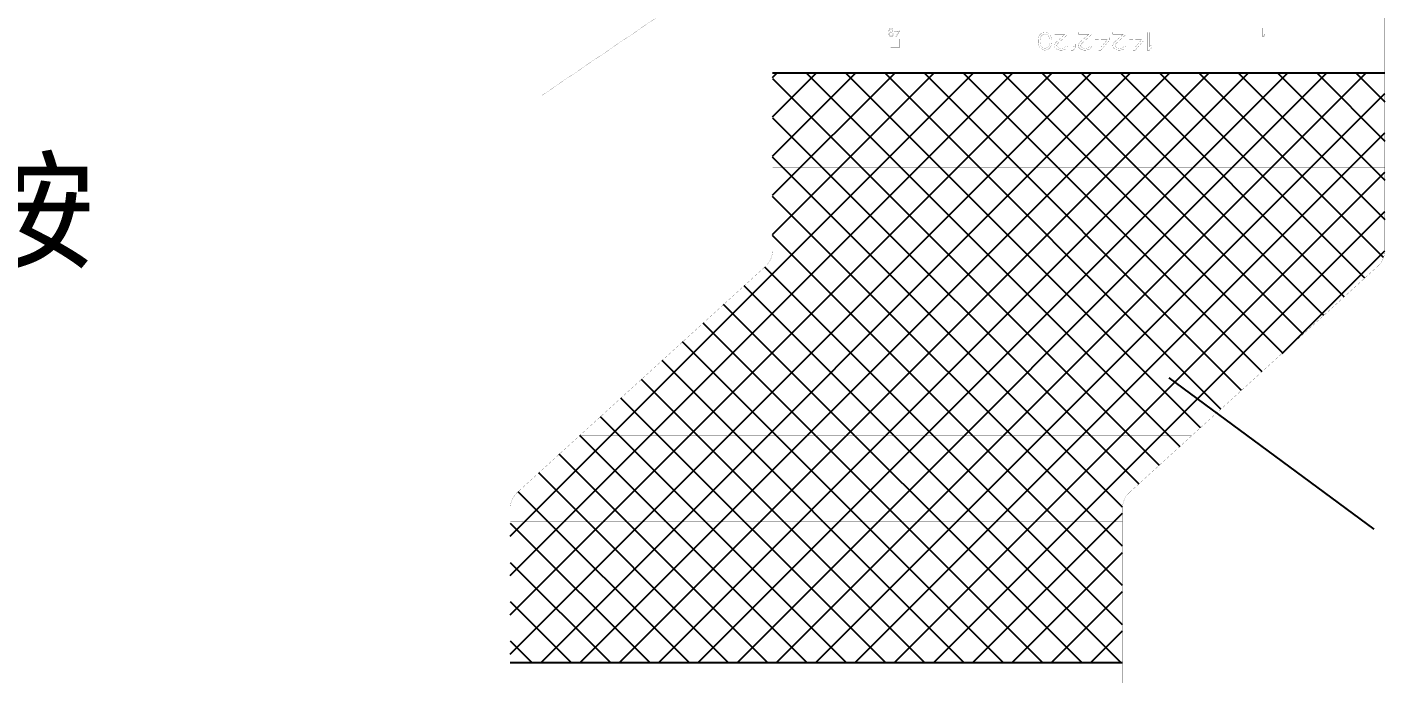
# Model space of a CAD drawing. Header units: millimetres. Extents: x 0 to 379, y 0 to 268.
# Drawn here: x 64.68 to 95.73, y 182.15 to 196.93 of the extents above; entities that cross this region are included whole.
import ezdxf

# ---------------------------------------------------------------- set-up
doc = ezdxf.new("R2010")
doc.units = ezdxf.units.MM
doc.header["$LTSCALE"] = 7.7
doc.layers.get('0').update_dxf_attribs({"linetype": 'CONTINUOUS'})
doc.layers.add('emia-t-dxf', color=4, linetype='CONTINUOUS')
doc.layers.add('備註', color=1, linetype='CONTINUOUS', lineweight=20)
doc.styles.get("Standard").update_dxf_attribs({"font": 'simplex.shx'})

msp = doc.modelspace()

# ---------------------------------------------------------------- hatches: boundary and pattern name
at = {"layer": 'emia-t-dxf'}
h = msp.add_hatch(dxfattribs=at)
h.set_pattern_fill('ANSI37', color=4, scale=0.2, style=0)
h.paths.add_polyline_path([(89.733, 182.395), (89.733, 185.927, -0.211091), (89.896, 186.296), (95.569, 191.463, 0.211093), (95.733, 191.832), (95.733, 195.88), (81.733, 195.88), (81.733, 191.832, -0.211093), (81.569, 191.463), (75.896, 186.296, 0.211093), (75.733, 185.927), (75.733, 182.395)])

# ---------------------------------------------------------------- linework, layer by layer
at = {"const_width": 0.003}
for points in [[(75.733, 185.131), (75.733, 213.232)], [(81.733, 199.736), (81.733, 191.832)], [(95.733, 191.832), (95.733, 199.736)], [(88.383, 198.112), (80.492, 198.112), (76.458, 195.374), (65.659, 195.374)], [(84.397, 196.877), (84.391, 196.856)], [(84.391, 196.856), (84.397, 196.877)], [(84.405, 196.894), (84.397, 196.877)], [(84.397, 196.877), (84.405, 196.894)], [(84.405, 196.894), (84.42, 196.907)], [(84.42, 196.907), (84.405, 196.894)], [(84.408, 196.865), (84.405, 196.852)], [(84.405, 196.852), (84.408, 196.865)], [(84.414, 196.877), (84.408, 196.865)], [(84.408, 196.865), (84.414, 196.877)], [(84.423, 196.886), (84.414, 196.877)], [(84.414, 196.877), (84.423, 196.886)], [(84.434, 196.912), (84.42, 196.907)], [(84.42, 196.907), (84.434, 196.912)], [(84.432, 196.89), (84.423, 196.886)], [(84.423, 196.886), (84.432, 196.89)], [(84.449, 196.89), (84.432, 196.89)], [(84.432, 196.89), (84.449, 196.89)], [(84.446, 196.912), (84.434, 196.912)], [(84.434, 196.912), (84.446, 196.912)], [(84.461, 196.907), (84.446, 196.912)], [(84.446, 196.912), (84.461, 196.907)], [(84.449, 196.89), (84.458, 196.886)], [(84.458, 196.886), (84.449, 196.89)], [(84.458, 196.886), (84.467, 196.877)], [(84.467, 196.877), (84.458, 196.886)], [(84.461, 196.907), (84.475, 196.894)], [(84.475, 196.894), (84.461, 196.907)], [(84.467, 196.877), (84.472, 196.865)], [(84.472, 196.865), (84.467, 196.877)], [(84.487, 196.865), (84.472, 196.865)], [(84.472, 196.865), (84.487, 196.865)], [(84.475, 196.894), (84.484, 196.877)], [(84.484, 196.877), (84.475, 196.894)], [(84.484, 196.877), (84.487, 196.865)], [(84.487, 196.865), (84.484, 196.877)], [(84.545, 196.852), (84.545, 196.912)], [(84.545, 196.852), (84.545, 196.912)], [(84.545, 196.912), (84.563, 196.912)], [(84.545, 196.912), (84.563, 196.912)], [(84.563, 196.912), (84.563, 196.852)], [(84.563, 196.912), (84.563, 196.852)], [(92.943, 196.712), (92.943, 196.912)], [(92.943, 196.712), (92.943, 196.912)], [(92.943, 196.912), (92.963, 196.912)], [(92.943, 196.912), (92.963, 196.912)], [(92.963, 196.912), (92.963, 196.746)], [(92.963, 196.912), (92.963, 196.746)], [(84.391, 196.856), (84.388, 196.826)], [(84.388, 196.826), (84.391, 196.856)], [(84.388, 196.826), (84.388, 196.797)], [(84.388, 196.797), (84.388, 196.826)], [(84.388, 196.797), (84.391, 196.767)], [(84.391, 196.767), (84.388, 196.797)], [(84.391, 196.767), (84.397, 196.746)], [(84.397, 196.746), (84.391, 196.767)], [(84.397, 196.746), (84.405, 196.729)], [(84.405, 196.729), (84.397, 196.746)], [(84.405, 196.852), (84.402, 196.826)], [(84.402, 196.826), (84.405, 196.852)], [(84.42, 196.835), (84.402, 196.818)], [(84.402, 196.818), (84.42, 196.835)], [(84.402, 196.826), (84.402, 196.818)], [(84.402, 196.818), (84.402, 196.826)], [(84.408, 196.792), (84.405, 196.78)], [(84.408, 196.792), (84.405, 196.78)], [(84.405, 196.78), (84.405, 196.771)], [(84.405, 196.78), (84.405, 196.771)], [(84.405, 196.771), (84.408, 196.758)], [(84.405, 196.771), (84.408, 196.758)], [(84.405, 196.729), (84.42, 196.716)], [(84.42, 196.716), (84.405, 196.729)], [(84.414, 196.805), (84.408, 196.792)], [(84.414, 196.805), (84.408, 196.792)], [(84.408, 196.758), (84.414, 196.746)], [(84.408, 196.758), (84.414, 196.746)], [(84.423, 196.814), (84.414, 196.805)], [(84.423, 196.814), (84.414, 196.805)], [(84.414, 196.746), (84.423, 196.737)], [(84.414, 196.746), (84.423, 196.737)], [(84.434, 196.839), (84.42, 196.835)], [(84.42, 196.835), (84.434, 196.839)], [(84.434, 196.712), (84.42, 196.716)], [(84.42, 196.716), (84.434, 196.712)], [(84.432, 196.818), (84.423, 196.814)], [(84.432, 196.818), (84.423, 196.814)], [(84.423, 196.737), (84.432, 196.733)], [(84.423, 196.737), (84.432, 196.733)], [(84.452, 196.818), (84.432, 196.818)], [(84.452, 196.818), (84.432, 196.818)], [(84.432, 196.733), (84.452, 196.733)], [(84.432, 196.733), (84.452, 196.733)], [(84.433, 196.662), (84.433, 196.462)], [(84.433, 196.462), (84.433, 196.662)], [(84.633, 196.662), (84.433, 196.662)], [(84.433, 196.662), (84.633, 196.662)], [(84.449, 196.839), (84.434, 196.839)], [(84.434, 196.839), (84.449, 196.839)], [(84.449, 196.712), (84.434, 196.712)], [(84.434, 196.712), (84.449, 196.712)], [(84.464, 196.835), (84.449, 196.839)], [(84.449, 196.839), (84.464, 196.835)], [(84.464, 196.716), (84.449, 196.712)], [(84.449, 196.712), (84.464, 196.716)], [(84.461, 196.814), (84.452, 196.818)], [(84.461, 196.814), (84.452, 196.818)], [(84.452, 196.733), (84.461, 196.737)], [(84.452, 196.733), (84.461, 196.737)], [(84.469, 196.805), (84.461, 196.814)], [(84.469, 196.805), (84.461, 196.814)], [(84.461, 196.737), (84.469, 196.746)], [(84.461, 196.737), (84.469, 196.746)], [(84.464, 196.835), (84.478, 196.822)], [(84.478, 196.822), (84.464, 196.835)], [(84.478, 196.729), (84.464, 196.716)], [(84.464, 196.716), (84.478, 196.729)], [(84.475, 196.792), (84.469, 196.805)], [(84.475, 196.792), (84.469, 196.805)], [(84.469, 196.746), (84.475, 196.758)], [(84.469, 196.746), (84.475, 196.758)], [(84.478, 196.78), (84.475, 196.792)], [(84.478, 196.78), (84.475, 196.792)], [(84.475, 196.758), (84.478, 196.771)], [(84.475, 196.758), (84.478, 196.771)], [(84.478, 196.822), (84.487, 196.805)], [(84.487, 196.805), (84.478, 196.822)], [(84.478, 196.771), (84.478, 196.78)], [(84.478, 196.771), (84.478, 196.78)], [(84.487, 196.746), (84.478, 196.729)], [(84.478, 196.729), (84.487, 196.746)], [(84.487, 196.805), (84.493, 196.784)], [(84.493, 196.784), (84.487, 196.805)], [(84.493, 196.767), (84.487, 196.746)], [(84.487, 196.746), (84.493, 196.767)], [(84.493, 196.784), (84.493, 196.767)], [(84.493, 196.767), (84.493, 196.784)], [(84.516, 196.826), (84.516, 196.852)], [(84.516, 196.826), (84.516, 196.852)], [(84.516, 196.852), (84.545, 196.852)], [(84.516, 196.852), (84.545, 196.852)], [(84.545, 196.826), (84.516, 196.826)], [(84.545, 196.826), (84.516, 196.826)], [(84.545, 196.712), (84.545, 196.826)], [(84.545, 196.712), (84.545, 196.826)], [(84.563, 196.712), (84.545, 196.712)], [(84.563, 196.712), (84.545, 196.712)], [(84.563, 196.852), (84.633, 196.852)], [(84.563, 196.852), (84.633, 196.852)], [(84.633, 196.826), (84.563, 196.712)], [(84.633, 196.826), (84.563, 196.712)], [(84.612, 196.826), (84.563, 196.746)], [(84.563, 196.746), (84.612, 196.826)], [(84.563, 196.826), (84.563, 196.746)], [(84.563, 196.746), (84.563, 196.826)], [(84.612, 196.826), (84.563, 196.826)], [(84.563, 196.826), (84.612, 196.826)], [(84.633, 196.852), (84.633, 196.826)], [(84.633, 196.852), (84.633, 196.826)], [(84.633, 196.662), (84.633, 196.462)], [(84.633, 196.462), (84.633, 196.662)], [(87.806, 196.651), (87.814, 196.695)], [(87.814, 196.695), (87.806, 196.651)], [(87.806, 196.573), (87.806, 196.651)], [(87.806, 196.651), (87.806, 196.573)], [(87.814, 196.529), (87.806, 196.573)], [(87.806, 196.573), (87.814, 196.529)], [(87.814, 196.695), (87.823, 196.721)], [(87.823, 196.721), (87.814, 196.695)], [(87.823, 196.721), (87.84, 196.756)], [(87.84, 196.756), (87.823, 196.721)], [(87.84, 196.756), (87.866, 196.782)], [(87.866, 196.782), (87.84, 196.756)], [(87.857, 196.695), (87.849, 196.643)], [(87.857, 196.695), (87.849, 196.643)], [(87.849, 196.643), (87.849, 196.582)], [(87.849, 196.643), (87.849, 196.582)], [(87.849, 196.582), (87.857, 196.529)], [(87.849, 196.582), (87.857, 196.529)], [(87.891, 196.747), (87.857, 196.695)], [(87.891, 196.747), (87.857, 196.695)], [(87.866, 196.782), (87.908, 196.808)], [(87.908, 196.808), (87.866, 196.782)], [(87.917, 196.765), (87.891, 196.747)], [(87.917, 196.765), (87.891, 196.747)], [(87.908, 196.808), (87.96, 196.817)], [(87.96, 196.817), (87.908, 196.808)], [(87.96, 196.773), (87.917, 196.765)], [(87.96, 196.773), (87.917, 196.765)], [(88.011, 196.808), (87.96, 196.817)], [(87.96, 196.817), (88.011, 196.808)], [(88.002, 196.765), (87.96, 196.773)], [(88.002, 196.765), (87.96, 196.773)], [(88.028, 196.747), (88.002, 196.765)], [(88.028, 196.747), (88.002, 196.765)], [(88.011, 196.808), (88.054, 196.782)], [(88.054, 196.782), (88.011, 196.808)], [(88.062, 196.695), (88.028, 196.747)], [(88.062, 196.695), (88.028, 196.747)], [(88.054, 196.782), (88.079, 196.756)], [(88.079, 196.756), (88.054, 196.782)], [(88.071, 196.643), (88.062, 196.695)], [(88.071, 196.643), (88.062, 196.695)], [(88.062, 196.529), (88.071, 196.582)], [(88.062, 196.529), (88.071, 196.582)], [(88.071, 196.582), (88.071, 196.643)], [(88.071, 196.582), (88.071, 196.643)], [(88.096, 196.721), (88.079, 196.756)], [(88.079, 196.756), (88.096, 196.721)], [(88.105, 196.695), (88.096, 196.721)], [(88.096, 196.721), (88.105, 196.695)], [(88.113, 196.651), (88.105, 196.695)], [(88.105, 196.695), (88.113, 196.651)], [(88.105, 196.529), (88.113, 196.573)], [(88.113, 196.573), (88.105, 196.529)], [(88.113, 196.573), (88.113, 196.651)], [(88.113, 196.651), (88.113, 196.573)], [(88.182, 196.773), (88.182, 196.817)], [(88.182, 196.773), (88.182, 196.817)], [(88.182, 196.817), (88.489, 196.817)], [(88.182, 196.817), (88.489, 196.817)], [(88.421, 196.773), (88.182, 196.773)], [(88.421, 196.773), (88.182, 196.773)], [(88.182, 196.52), (88.19, 196.555)], [(88.182, 196.52), (88.19, 196.555)], [(88.19, 196.555), (88.207, 196.582)], [(88.19, 196.555), (88.207, 196.582)], [(88.207, 196.582), (88.421, 196.773)], [(88.207, 196.582), (88.421, 196.773)], [(88.25, 196.555), (88.233, 196.52)], [(88.25, 196.555), (88.233, 196.52)], [(88.489, 196.773), (88.25, 196.555)], [(88.489, 196.773), (88.25, 196.555)], [(88.489, 196.817), (88.489, 196.773)], [(88.489, 196.817), (88.489, 196.773)], [(88.558, 196.407), (88.558, 196.817)], [(88.558, 196.407), (88.558, 196.817)], [(88.558, 196.817), (88.609, 196.817)], [(88.558, 196.817), (88.609, 196.817)], [(88.609, 196.817), (88.609, 196.477)], [(88.609, 196.817), (88.609, 196.477)], [(88.728, 196.773), (88.728, 196.817)], [(88.728, 196.773), (88.728, 196.817)], [(88.728, 196.817), (89.036, 196.817)], [(88.728, 196.817), (89.036, 196.817)], [(88.968, 196.773), (88.728, 196.773)], [(88.968, 196.773), (88.728, 196.773)], [(88.728, 196.52), (88.737, 196.555)], [(88.728, 196.52), (88.737, 196.555)], [(88.737, 196.555), (88.754, 196.582)], [(88.737, 196.555), (88.754, 196.582)], [(88.754, 196.582), (88.968, 196.773)], [(88.754, 196.582), (88.968, 196.773)], [(88.797, 196.555), (88.78, 196.52)], [(88.797, 196.555), (88.78, 196.52)], [(89.036, 196.773), (88.797, 196.555)], [(89.036, 196.773), (88.797, 196.555)], [(89.036, 196.817), (89.036, 196.773)], [(89.036, 196.817), (89.036, 196.773)], [(89.104, 196.695), (89.19, 196.695)], [(89.104, 196.695), (89.19, 196.695)], [(89.104, 196.643), (89.104, 196.695)], [(89.104, 196.643), (89.104, 196.695)], [(89.19, 196.643), (89.104, 196.643)], [(89.19, 196.643), (89.104, 196.643)], [(89.19, 196.695), (89.19, 196.817)], [(89.19, 196.695), (89.19, 196.817)], [(89.19, 196.817), (89.241, 196.817)], [(89.19, 196.817), (89.241, 196.817)], [(89.19, 196.407), (89.19, 196.643)], [(89.19, 196.407), (89.19, 196.643)], [(89.241, 196.817), (89.241, 196.695)], [(89.241, 196.817), (89.241, 196.695)], [(89.241, 196.695), (89.446, 196.695)], [(89.241, 196.695), (89.446, 196.695)], [(89.241, 196.477), (89.241, 196.643)], [(89.241, 196.643), (89.241, 196.477)], [(89.241, 196.477), (89.386, 196.643)], [(89.386, 196.643), (89.241, 196.477)], [(89.446, 196.643), (89.241, 196.407)], [(89.446, 196.643), (89.241, 196.407)], [(89.386, 196.643), (89.241, 196.643)], [(89.241, 196.643), (89.386, 196.643)], [(89.446, 196.695), (89.446, 196.643)], [(89.446, 196.695), (89.446, 196.643)], [(89.514, 196.773), (89.514, 196.817)], [(89.514, 196.773), (89.514, 196.817)], [(89.514, 196.817), (89.822, 196.817)], [(89.514, 196.817), (89.822, 196.817)], [(89.753, 196.773), (89.514, 196.773)], [(89.753, 196.773), (89.514, 196.773)], [(89.514, 196.52), (89.523, 196.555)], [(89.514, 196.52), (89.523, 196.555)], [(89.523, 196.555), (89.54, 196.582)], [(89.523, 196.555), (89.54, 196.582)], [(89.54, 196.582), (89.753, 196.773)], [(89.54, 196.582), (89.753, 196.773)], [(89.583, 196.555), (89.565, 196.52)], [(89.583, 196.555), (89.565, 196.52)], [(89.822, 196.773), (89.583, 196.555)], [(89.822, 196.773), (89.583, 196.555)], [(89.822, 196.817), (89.822, 196.773)], [(89.822, 196.817), (89.822, 196.773)], [(89.89, 196.643), (89.89, 196.695)], [(89.89, 196.643), (89.89, 196.695)], [(89.89, 196.695), (89.975, 196.695)], [(89.89, 196.695), (89.975, 196.695)], [(89.975, 196.643), (89.89, 196.643)], [(89.975, 196.643), (89.89, 196.643)], [(89.975, 196.695), (89.975, 196.817)], [(89.975, 196.695), (89.975, 196.817)], [(89.975, 196.817), (90.027, 196.817)], [(89.975, 196.817), (90.027, 196.817)], [(89.975, 196.407), (89.975, 196.643)], [(89.975, 196.407), (89.975, 196.643)], [(90.027, 196.817), (90.027, 196.695)], [(90.027, 196.817), (90.027, 196.695)], [(90.027, 196.695), (90.232, 196.695)], [(90.027, 196.695), (90.232, 196.695)], [(90.027, 196.477), (90.027, 196.643)], [(90.027, 196.643), (90.027, 196.477)], [(90.027, 196.477), (90.172, 196.643)], [(90.172, 196.643), (90.027, 196.477)], [(90.232, 196.643), (90.027, 196.407)], [(90.232, 196.643), (90.027, 196.407)], [(90.172, 196.643), (90.027, 196.643)], [(90.027, 196.643), (90.172, 196.643)], [(90.232, 196.695), (90.232, 196.643)], [(90.232, 196.695), (90.232, 196.643)], [(90.3, 196.407), (90.3, 196.817)], [(90.3, 196.407), (90.3, 196.817)], [(90.3, 196.817), (90.351, 196.817)], [(90.3, 196.817), (90.351, 196.817)], [(90.351, 196.817), (90.351, 196.477)], [(90.351, 196.817), (90.351, 196.477)], [(92.963, 196.712), (92.943, 196.712)], [(92.963, 196.712), (92.943, 196.712)], [(92.963, 196.746), (92.983, 196.775)], [(92.963, 196.746), (92.983, 196.775)], [(92.983, 196.741), (92.963, 196.712)], [(92.983, 196.741), (92.963, 196.712)], [(92.983, 196.775), (92.983, 196.741)], [(92.983, 196.775), (92.983, 196.741)], [(84.633, 196.462), (84.433, 196.462)], [(84.433, 196.462), (84.633, 196.462)], [(87.823, 196.503), (87.814, 196.529)], [(87.814, 196.529), (87.823, 196.503)], [(87.84, 196.468), (87.823, 196.503)], [(87.823, 196.503), (87.84, 196.468)], [(87.866, 196.442), (87.84, 196.468)], [(87.84, 196.468), (87.866, 196.442)], [(87.857, 196.529), (87.891, 196.477)], [(87.857, 196.529), (87.891, 196.477)], [(87.866, 196.442), (87.908, 196.416)], [(87.908, 196.416), (87.866, 196.442)], [(87.891, 196.477), (87.917, 196.459)], [(87.891, 196.477), (87.917, 196.459)], [(87.96, 196.407), (87.908, 196.416)], [(87.908, 196.416), (87.96, 196.407)], [(87.917, 196.459), (87.96, 196.451)], [(87.917, 196.459), (87.96, 196.451)], [(87.96, 196.451), (88.002, 196.459)], [(87.96, 196.451), (88.002, 196.459)], [(87.96, 196.407), (88.011, 196.416)], [(88.011, 196.416), (87.96, 196.407)], [(88.002, 196.459), (88.028, 196.477)], [(88.002, 196.459), (88.028, 196.477)], [(88.011, 196.416), (88.054, 196.442)], [(88.054, 196.442), (88.011, 196.416)], [(88.028, 196.477), (88.062, 196.529)], [(88.028, 196.477), (88.062, 196.529)], [(88.054, 196.442), (88.079, 196.468)], [(88.079, 196.468), (88.054, 196.442)], [(88.079, 196.468), (88.096, 196.503)], [(88.096, 196.503), (88.079, 196.468)], [(88.096, 196.503), (88.105, 196.529)], [(88.105, 196.529), (88.096, 196.503)], [(88.182, 196.503), (88.182, 196.52)], [(88.182, 196.503), (88.182, 196.52)], [(88.19, 196.468), (88.182, 196.503)], [(88.19, 196.468), (88.182, 196.503)], [(88.224, 196.433), (88.19, 196.468)], [(88.224, 196.433), (88.19, 196.468)], [(88.259, 196.416), (88.224, 196.433)], [(88.259, 196.416), (88.224, 196.433)], [(88.233, 196.52), (88.233, 196.503)], [(88.233, 196.52), (88.233, 196.503)], [(88.233, 196.503), (88.25, 196.477)], [(88.233, 196.503), (88.25, 196.477)], [(88.25, 196.477), (88.276, 196.459)], [(88.25, 196.477), (88.276, 196.459)], [(88.31, 196.407), (88.259, 196.416)], [(88.31, 196.407), (88.259, 196.416)], [(88.276, 196.459), (88.318, 196.451)], [(88.276, 196.459), (88.318, 196.451)], [(88.344, 196.407), (88.31, 196.407)], [(88.344, 196.407), (88.31, 196.407)], [(88.318, 196.451), (88.353, 196.451)], [(88.318, 196.451), (88.353, 196.451)], [(88.404, 196.416), (88.344, 196.407)], [(88.404, 196.416), (88.344, 196.407)], [(88.353, 196.451), (88.395, 196.459)], [(88.353, 196.451), (88.395, 196.459)], [(88.395, 196.459), (88.421, 196.477)], [(88.395, 196.459), (88.421, 196.477)], [(88.438, 196.433), (88.404, 196.416)], [(88.438, 196.433), (88.404, 196.416)], [(88.421, 196.477), (88.438, 196.503)], [(88.421, 196.477), (88.438, 196.503)], [(88.438, 196.503), (88.481, 196.503)], [(88.438, 196.503), (88.481, 196.503)], [(88.472, 196.468), (88.438, 196.433)], [(88.472, 196.468), (88.438, 196.433)], [(88.481, 196.503), (88.472, 196.468)], [(88.481, 196.503), (88.472, 196.468)], [(88.609, 196.407), (88.558, 196.407)], [(88.609, 196.407), (88.558, 196.407)], [(88.609, 196.477), (88.66, 196.538)], [(88.609, 196.477), (88.66, 196.538)], [(88.66, 196.468), (88.609, 196.407)], [(88.66, 196.468), (88.609, 196.407)], [(88.66, 196.538), (88.66, 196.468)], [(88.66, 196.538), (88.66, 196.468)], [(88.728, 196.503), (88.728, 196.52)], [(88.728, 196.503), (88.728, 196.52)], [(88.737, 196.468), (88.728, 196.503)], [(88.737, 196.468), (88.728, 196.503)], [(88.771, 196.433), (88.737, 196.468)], [(88.771, 196.433), (88.737, 196.468)], [(88.805, 196.416), (88.771, 196.433)], [(88.805, 196.416), (88.771, 196.433)], [(88.78, 196.52), (88.78, 196.503)], [(88.78, 196.52), (88.78, 196.503)], [(88.78, 196.503), (88.797, 196.477)], [(88.78, 196.503), (88.797, 196.477)], [(88.797, 196.477), (88.822, 196.459)], [(88.797, 196.477), (88.822, 196.459)], [(88.856, 196.407), (88.805, 196.416)], [(88.856, 196.407), (88.805, 196.416)], [(88.822, 196.459), (88.865, 196.451)], [(88.822, 196.459), (88.865, 196.451)], [(88.891, 196.407), (88.856, 196.407)], [(88.891, 196.407), (88.856, 196.407)], [(88.865, 196.451), (88.899, 196.451)], [(88.865, 196.451), (88.899, 196.451)], [(88.95, 196.416), (88.891, 196.407)], [(88.95, 196.416), (88.891, 196.407)], [(88.899, 196.451), (88.942, 196.459)], [(88.899, 196.451), (88.942, 196.459)], [(88.942, 196.459), (88.968, 196.477)], [(88.942, 196.459), (88.968, 196.477)], [(88.985, 196.433), (88.95, 196.416)], [(88.985, 196.433), (88.95, 196.416)], [(88.968, 196.477), (88.985, 196.503)], [(88.968, 196.477), (88.985, 196.503)], [(88.985, 196.503), (89.027, 196.503)], [(88.985, 196.503), (89.027, 196.503)], [(89.019, 196.468), (88.985, 196.433)], [(89.019, 196.468), (88.985, 196.433)], [(89.027, 196.503), (89.019, 196.468)], [(89.027, 196.503), (89.019, 196.468)], [(89.241, 196.407), (89.19, 196.407)], [(89.241, 196.407), (89.19, 196.407)], [(89.514, 196.503), (89.514, 196.52)], [(89.514, 196.503), (89.514, 196.52)], [(89.523, 196.468), (89.514, 196.503)], [(89.523, 196.468), (89.514, 196.503)], [(89.557, 196.433), (89.523, 196.468)], [(89.557, 196.433), (89.523, 196.468)], [(89.591, 196.416), (89.557, 196.433)], [(89.591, 196.416), (89.557, 196.433)], [(89.565, 196.52), (89.565, 196.503)], [(89.565, 196.52), (89.565, 196.503)], [(89.565, 196.503), (89.583, 196.477)], [(89.565, 196.503), (89.583, 196.477)], [(89.583, 196.477), (89.608, 196.459)], [(89.583, 196.477), (89.608, 196.459)], [(89.642, 196.407), (89.591, 196.416)], [(89.642, 196.407), (89.591, 196.416)], [(89.608, 196.459), (89.651, 196.451)], [(89.608, 196.459), (89.651, 196.451)], [(89.676, 196.407), (89.642, 196.407)], [(89.676, 196.407), (89.642, 196.407)], [(89.651, 196.451), (89.685, 196.451)], [(89.651, 196.451), (89.685, 196.451)], [(89.736, 196.416), (89.676, 196.407)], [(89.736, 196.416), (89.676, 196.407)], [(89.685, 196.451), (89.728, 196.459)], [(89.685, 196.451), (89.728, 196.459)], [(89.728, 196.459), (89.753, 196.477)], [(89.728, 196.459), (89.753, 196.477)], [(89.77, 196.433), (89.736, 196.416)], [(89.77, 196.433), (89.736, 196.416)], [(89.753, 196.477), (89.77, 196.503)], [(89.753, 196.477), (89.77, 196.503)], [(89.77, 196.503), (89.813, 196.503)], [(89.77, 196.503), (89.813, 196.503)], [(89.805, 196.468), (89.77, 196.433)], [(89.805, 196.468), (89.77, 196.433)], [(89.813, 196.503), (89.805, 196.468)], [(89.813, 196.503), (89.805, 196.468)], [(90.027, 196.407), (89.975, 196.407)], [(90.027, 196.407), (89.975, 196.407)], [(90.351, 196.407), (90.3, 196.407)], [(90.351, 196.407), (90.3, 196.407)], [(90.351, 196.477), (90.403, 196.538)], [(90.351, 196.477), (90.403, 196.538)], [(90.403, 196.468), (90.351, 196.407)], [(90.403, 196.468), (90.351, 196.407)], [(90.403, 196.538), (90.403, 196.468)], [(90.403, 196.538), (90.403, 196.468)], [(81.733, 193.724), (95.733, 193.724)], [(81.733, 192.882), (95.733, 192.882)], [(75.896, 186.296), (81.569, 191.463)], [(95.397, 191.306), (81.397, 191.306)], [(89.896, 186.296), (95.569, 191.463)], [(94.474, 190.465), (80.474, 190.465)], [(91.316, 187.589), (77.316, 187.589)], [(90.392, 186.747), (76.392, 186.747)], [(75.733, 185.926), (75.733, 178.545)], [(89.733, 177.169), (89.733, 185.926)], [(75.733, 185.622), (89.733, 185.622)], [(75.733, 184.781), (89.733, 184.781)]]:
    msp.add_lwpolyline(points, dxfattribs=at)
for points in [[(81.569, 191.463, 0.211084), (81.733, 191.832)], [(95.569, 191.463, 0.211084), (95.733, 191.832)], [(75.896, 186.296, 0.211084), (75.733, 185.926)], [(89.896, 186.296, 0.211084), (89.733, 185.926)]]:
    msp.add_lwpolyline(points, format="xyb", dxfattribs=at)
at = {"layer": 'emia-t-dxf'}
for p, q in [((95.733, 195.88), (81.733, 195.88)), ((90.791, 188.913), (95.484, 185.451)), ((89.733, 182.395), (75.733, 182.395))]:
    msp.add_line(p, q, dxfattribs=at)

# ---------------------------------------------------------------- texts
at = {"layer": '備註', "insert": (14.938, 193.807), "char_height": 2.16241, "width": 53.38465, "attachment_point": 1}
msp.add_mtext('{\\f新細明體|b0|i0|c136|p2;1-2尺寸為零件中心距板邊距離，公差按%%P0.2管控}', dxfattribs=at)

doc.saveas('drawing.dxf')
